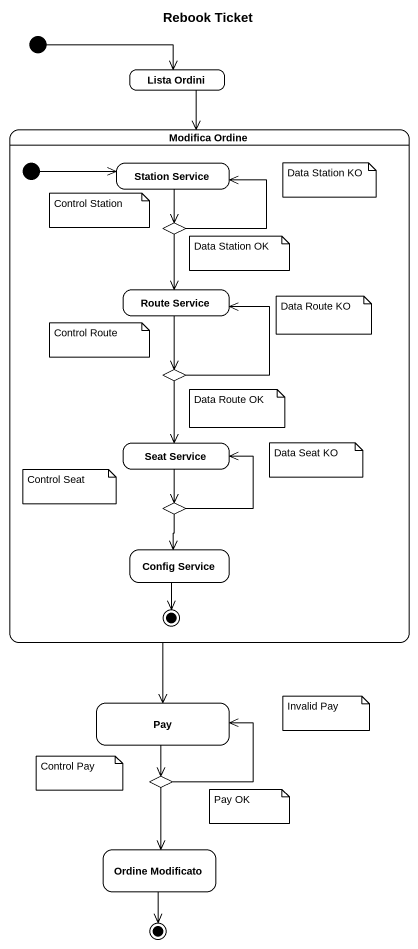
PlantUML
@startuml
title Rebook Ticket
hide empty description
state "Lista Ordini" as Lista_Ordini
state "Modifica Ordine" as Modifica_Ordine {
  state "Station Service" as Station_Service
  state choice1 <<choice>>
  state "Route Service" as Route_Service
  state choice2 <<choice>>
  state "Seat Service" as Seat_Service
  state choice3 <<choice>>
  state "Config Service" as Config_Service
  [*] -right-> Station_Service
  Config_Service --> [*]
}
state Pay
state choice4 <<choice>>
state "Ordine Modificato" as Ordine_Modificato
[*] -right-> Lista_Ordini
Lista_Ordini --> Modifica_Ordine
Modifica_Ordine --> Pay
Station_Service --> choice1
choice1 -up-> Station_Service
choice1 --> Route_Service
Route_Service --> choice2
choice2 -up-> Route_Service
choice2 --> Seat_Service
Seat_Service --> choice3
choice3 -up-> Seat_Service
choice3 --> Config_Service
Pay --> choice4
choice4 -up-> Pay
choice4 --> Ordine_Modificato
Ordine_Modificato --> [*]
note as N1
  Data Station KO
end note
note as N2
  Control Station
end note
note as N3
  Data Station OK
end note
note as N4
  Data Route KO
end note
note as N5
  Control Route
end note
note as N6
  Data Route OK
end note
note as N7
  Control Seat
end note
note as N8
  Data Seat KO
end note
note as N9
  Invalid Pay
end note
note as N10
  Control Pay
end note
note as N11
  Pay OK
end note
@enduml
